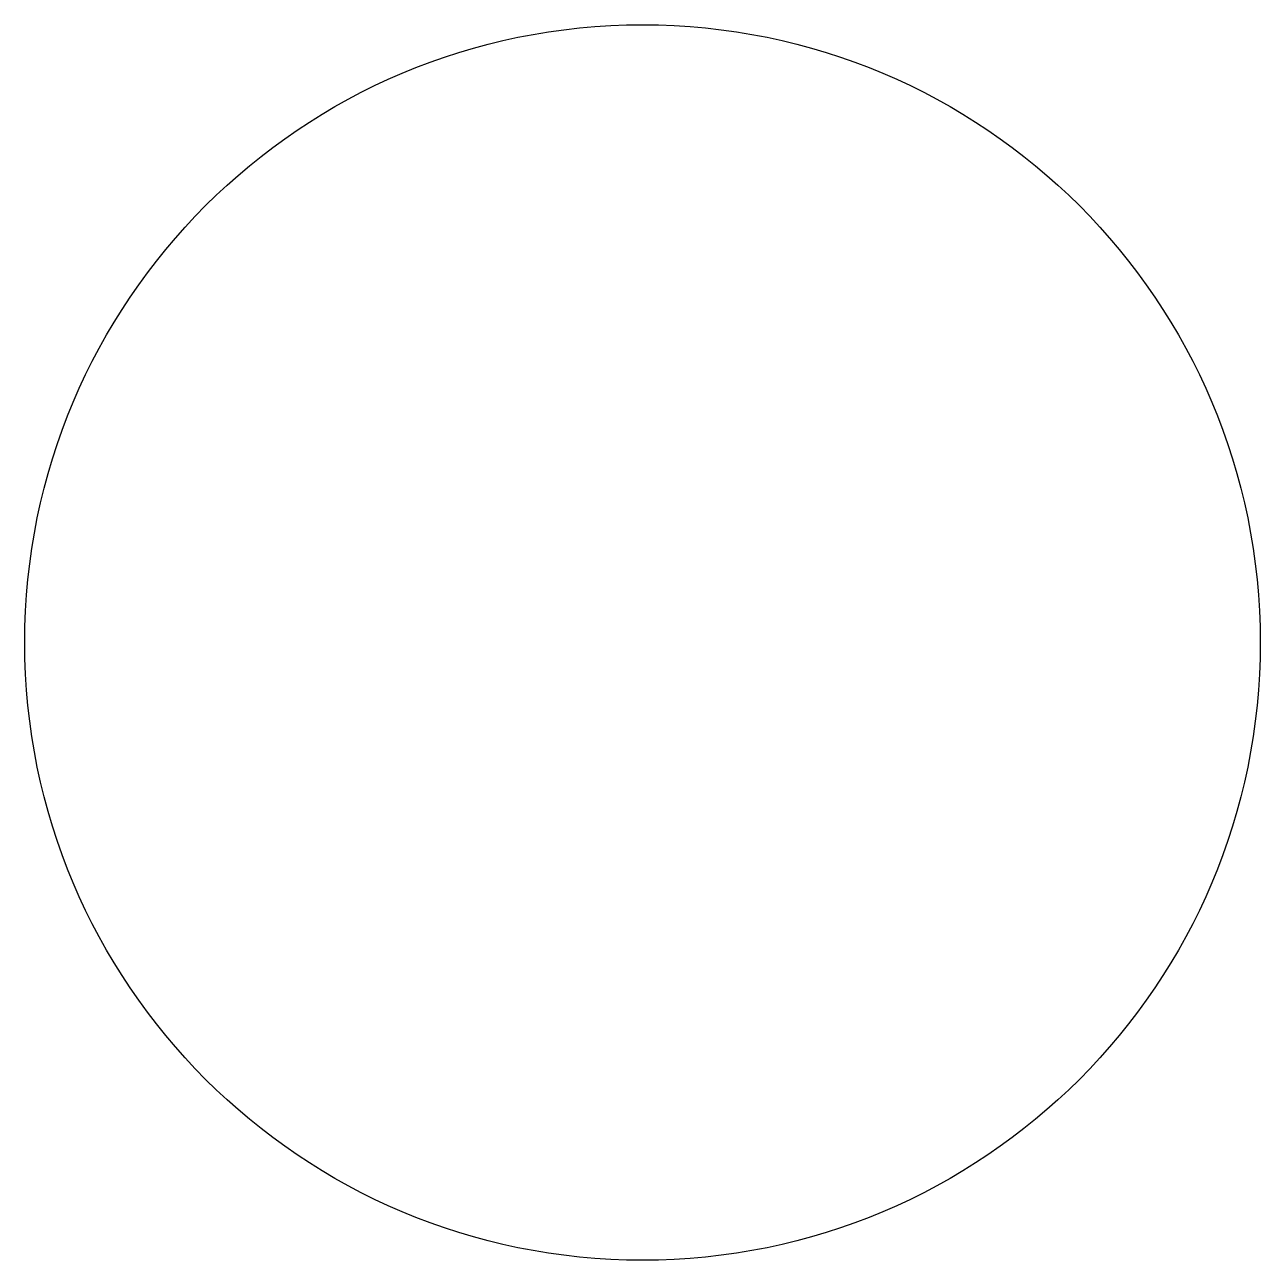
# Model space of a CAD drawing. Extents: x -163002 to 22103, y -103500 to 51643.
# Drawn here: x -111550 to -110450, y 24250 to 25350 of the extents above; entities that cross this region are included whole.
import ezdxf

# ---------------------------------------------------------------- set-up
doc = ezdxf.new("R2010")
doc.units = 0
doc.header["$LTSCALE"] = 1000
doc.header["$MEASUREMENT"] = 0
doc.layers.get('0').update_dxf_attribs({"linetype": 'CONTINUOUS'})
doc.layers.add('s2113a$0$stru', color=2, linetype='CONTINUOUS')

# ---------------------------------------------------------------- blocks, each defined once
blk = doc.blocks.new('s2113a')
at = {"layer": 's2113a$0$stru', "linetype": 'Continuous'}
blk.add_circle((-110999.8999999999, 24800.09999999781), 550, dxfattribs=at)

msp = doc.modelspace()

# ---------------------------------------------------------------- block references
msp.add_blockref('s2113a', (0, 0))

doc.saveas('drawing.dxf')
